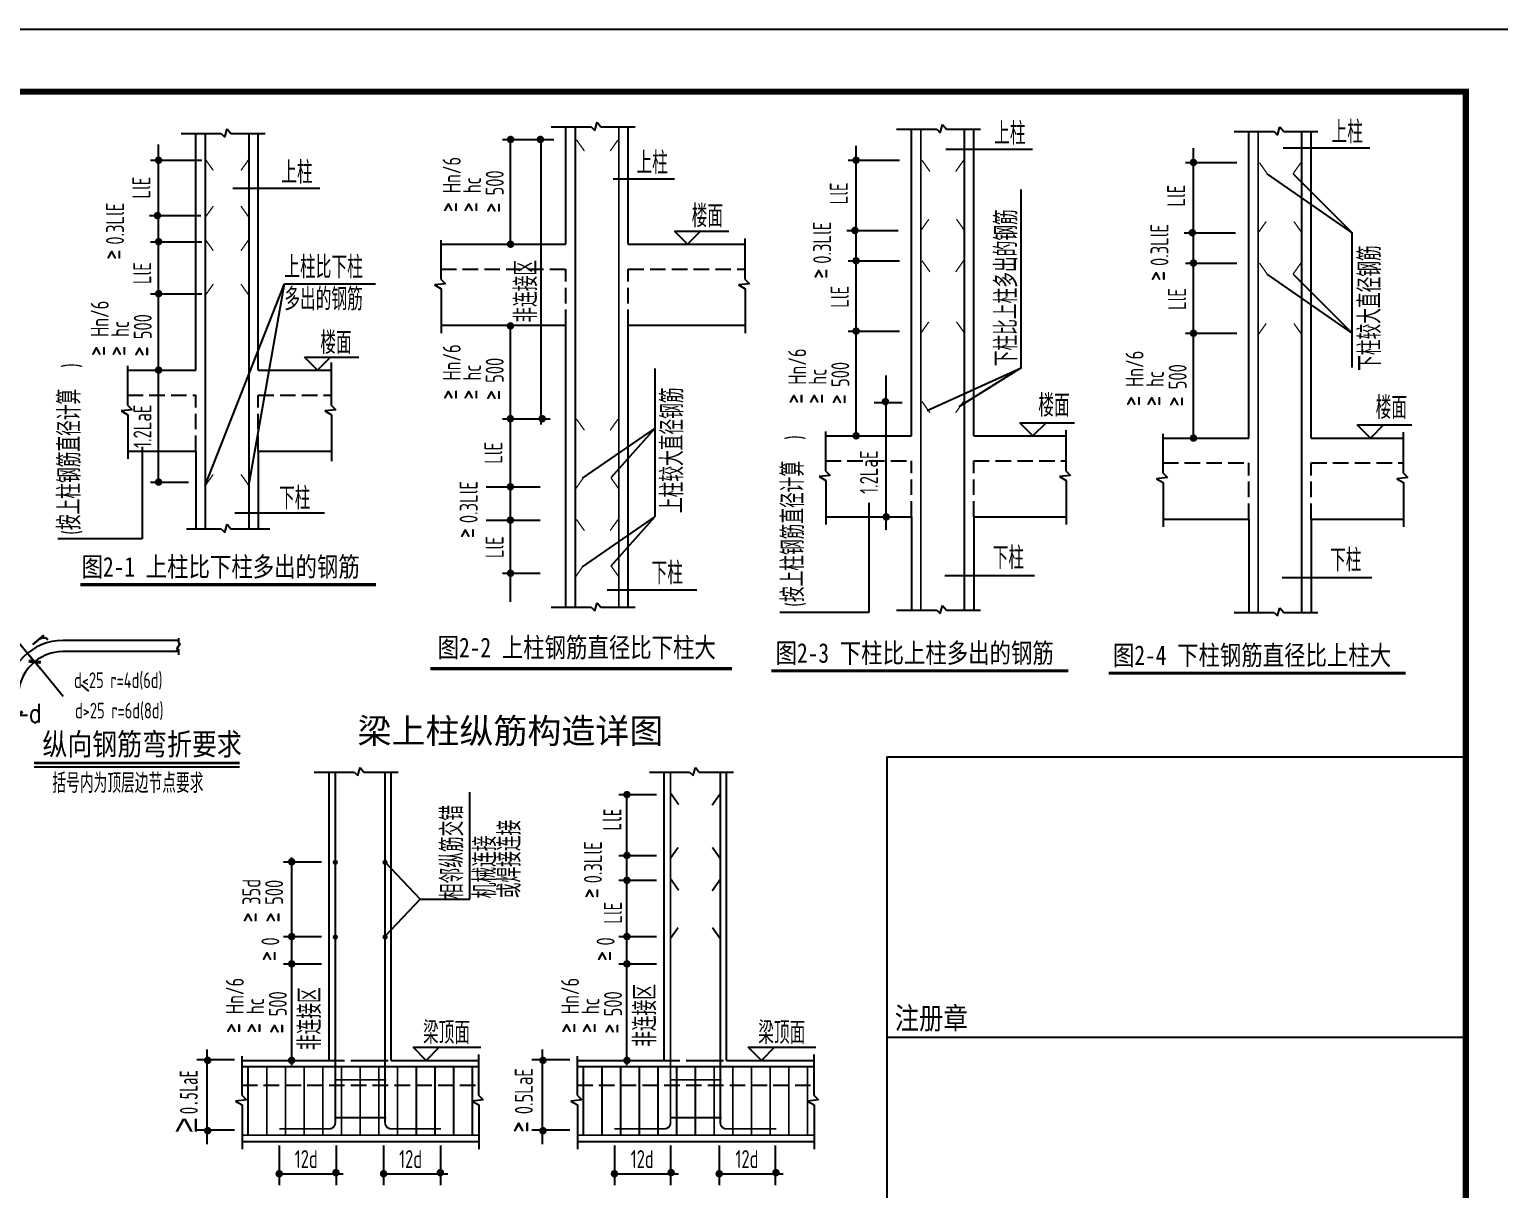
# Model space of a CAD drawing. Extents: x 250899 to 571870, y 268083 to 317384.
# Drawn here: x 483609 to 507201, y 295121 to 313733 of the extents above; entities that cross this region are included whole.
import ezdxf

# ---------------------------------------------------------------- set-up
doc = ezdxf.new("R2010")
doc.units = 0
doc.header["$LTSCALE"] = 1000
doc.header["$MEASUREMENT"] = 0
doc.linetypes.add('DASH', pattern=[0.35, 0.25, -0.1])
for name, color, linetype in [('14', 14, 'Continuous'), ('_0', 7, 'Continuous'), ('PUB_TITLE', 4, 'Continuous'), ('TEXT', 7, 'Continuous'), ('文字', 7, 'Continuous'), ('标注', 3, 'Continuous'), ('轮廓', 2, 'Continuous'), ('轮廓1', 30, 'Continuous'), ('钢筋1', 1, 'Continuous')]:
    doc.layers.add(name, color=color, linetype=linetype)
doc.styles.add('-宋体', font='SimSun.ttf', dxfattribs={"width": 0.8})
doc.styles.add('10', font='SimSun.ttf', dxfattribs={"width": 0.7, "height": 300})
doc.styles.add('_HZTXT', font='gs_txt.shx', dxfattribs={"width": 0.8, "bigfont": 'gs_hztxt.shx'})
doc.styles.add('_TXT', font='TXT', dxfattribs={"width": 1.028571})
doc.styles.add('BW_Rein', font='Tssdeng.shx', dxfattribs={"width": 0.7, "bigfont": 'hztxt.shx'})
doc.styles.add('DIM_FONT', font='SIMPLEX.shx', dxfattribs={"width": 0.8})
doc.styles.add('HZ', font='txt', dxfattribs={"width": 0.8, "bigfont": 'hztxt'})
doc.styles.add('宋体', font='SimSun.ttf', dxfattribs={"width": 0.7})
doc.dimstyles.new('AXIS', dxfattribs={"dimtxt": 300, "dimasz": 1, "dimexe": 250, "dimexo": 300, "dimgap": 150, "dimtad": 1, "dimdec": 0, "dimzin": 0, "dimdsep": 46, "dimtxsty": 'DIM_FONT', "dimblk": '_DIMX', "dimcen": 0.9, "dimse1": 1, "dimse2": 1, "dimclrt": 7, "dimadec": 0, "dimazin": 0, "dimtfac": 1, "dimtdec": 0, "dimtix": 1, "dimtmove": 2, "dimatfit": 3, "dimldrblk": '_DIMX', "dimfxl": 1, "dimtolj": 1, "dimtzin": 0, "dimarcsym": 0})
doc.dimstyles.new('NORMAL', dxfattribs={"dimtxt": 300, "dimasz": 1, "dimexe": 250, "dimexo": 300, "dimgap": 150, "dimtad": 1, "dimdec": 0, "dimzin": 0, "dimdsep": 46, "dimtxsty": 'DIM_FONT', "dimblk": '_DIMX', "dimcen": -100, "dimdle": 100, "dimclrt": 7, "dimadec": 0, "dimazin": 0, "dimtfac": 0.001125, "dimtdec": 0, "dimtix": 1, "dimtmove": 2, "dimatfit": 3, "dimldrblk": '_DIMX', "dimfxl": 1, "dimtolj": 1, "dimtzin": 0, "dimarcsym": 0})

# ---------------------------------------------------------------- blocks, each defined once
blk = doc.blocks.new('_DIMX')
blk.add_line((-150, 0), (150, 0))
at = {"const_width": 50}
blk.add_lwpolyline([(-70, -70), (70, 70)], dxfattribs=at)
blk = doc.blocks.new('*D154')
at = {"layer": 'Defpoints', "color": 0, "transparency": 16777216}
for p in [(483695, 303580), (484150, 303022)]:
    blk.add_point(p, dxfattribs=at)
at = {"layer": '标注', "color": 0, "lineweight": -2, "transparency": 16777216}
for p, q in [((483437, 303897), (483694, 303581)), ((484150, 303022), (483695, 303580))]:
    blk.add_line(p, q, dxfattribs=at)
at = {"layer": '标注', "color": 0, "lineweight": -2, "transparency": 16777216, "rotation": 309.1914597175174}
blk.add_blockref('_DIMX', (483695, 303580), dxfattribs=at)
at = {"layer": '标注', "color": 7, "transparency": 16777216, "insert": (483817, 303945), "char_height": 350, "attachment_point": 5, "rotation": 309.1915, "style": 'DIM_FONT'}
blk.add_mtext('\\A1;r', dxfattribs=at)
blk = doc.blocks.new('*D153')
at = {"layer": 'Defpoints', "color": 0, "transparency": 16777216}
for p in [(483249, 302715), (483249, 302552), (483429, 302552)]:
    blk.add_point(p, dxfattribs=at)
at = {"layer": '标注', "color": 0, "lineweight": -2, "transparency": 16777216}
for p, q in [((483248, 302715), (483247, 302715)), ((483429, 302715), (483249, 302715)), ((483430, 302715), (483431, 302715))]:
    blk.add_line(p, q, dxfattribs=at)
blk.add_blockref('_DIMX', (483249, 302715), dxfattribs=at)
at = {"layer": '标注', "color": 0, "lineweight": -2, "transparency": 16777216, "rotation": 180}
blk.add_blockref('_DIMX', (483429, 302715), dxfattribs=at)
at = {"layer": '标注', "color": 7, "transparency": 16777216, "insert": (483702, 302754), "char_height": 300, "attachment_point": 5, "style": 'DIM_FONT'}
blk.add_mtext('\\A1;d', dxfattribs=at)
blk = doc.blocks.new('弘吉车间2')
at = {"layer": '14'}
for p, q in [((-9300, 29320), (-9300, 0)), ((-9300, 29320), (0, 29320)), ((-9300, 24820), (0, 24820))]:
    blk.add_line(p, q, dxfattribs=at)
at = {"layer": '14', "style": '宋体', "width": 0.82}
blk.add_text('注册章', height=350, dxfattribs=at).set_placement((-9173, 24949))

msp = doc.modelspace()

# ---------------------------------------------------------------- linework, layer by layer
at = {"layer": 'PUB_TITLE'}
msp.add_lwpolyline([(448275.8, 271733.2), (507675.8, 271733.2), (507675.8, 313733.2), (448275.8, 313733.2)], close=True, dxfattribs=at)
at = {"layer": 'PUB_TITLE', "const_width": 100}
msp.add_lwpolyline([(450775.8, 272733.2), (506675.8, 272733.2), (506675.8, 312733.2), (450775.8, 312733.2)], close=True, dxfattribs=at)
at = {"layer": '文字'}
for p, q in [((484443.4, 303212), (484556.8, 303108.8)), ((483684.4, 301891.6), (486985.4, 301891.6)), ((487096.2, 296544), (486919.4, 296526.3)), ((487021.1, 296619.2), (487096.2, 296544))]:
    msp.add_line(p, q, dxfattribs=at)
for points, const_width in [([(484429.7, 304817.1), (489177.7, 304817.1)], 50), ([(490049.7, 303469.7), (494889.1, 303469.7)], 50), ([(495520.9, 303432.8), (500292.9, 303432.8)], 50), ([(500937.9, 303396.4), (505709.8, 303396.4)], 50), ([(483686.1, 301955), (486985.4, 301955)], 45)]:
    msp.add_lwpolyline(points, dxfattribs=dict(at, const_width=const_width))
at = {"layer": '标注'}
for p, q in [((486745.9, 312005), (486784.8, 312135.8)), ((486784.8, 312135.8), (486844.9, 312061.6)), ((491987.1, 312168.2), (492630.1, 312168.2)), ((492630.1, 312168.2), (492686.6, 312111.7)), ((492686.6, 312111.7), (492725.5, 312242.5)), ((492725.5, 312242.5), (492785.6, 312168.2)), ((492785.6, 312168.2), (493335.1, 312168.2)), ((497535.1, 312129.4), (498178.2, 312129.4)), ((498178.2, 312129.4), (498234.7, 312072.8)), ((498234.7, 312072.8), (498273.5, 312203.6)), ((498273.5, 312203.6), (498333.6, 312129.4)), ((498333.6, 312129.4), (498883.1, 312129.4)), ((503651.6, 312036.4), (503690.5, 312167.2)), ((503690.5, 312167.2), (503750.6, 312093)), ((485684.3, 308262.4), (485684.3, 311883.6)), ((486046.4, 312061.6), (486689.4, 312061.6)), ((486689.4, 312061.6), (486745.9, 312005)), ((486844.9, 312061.6), (487394.4, 312061.6)), ((491207.2, 311965.5), (492030.1, 311965.5)), ((491336, 310283.6), (491336, 311965.5)), ((491828.8, 307391), (491828.8, 311909.3)), ((502952.1, 312093), (503595.1, 312093)), ((503595.1, 312093), (503651.6, 312036.4)), ((503750.6, 312093), (504300.1, 312093)), ((496884.1, 307207.9), (496884.1, 311862.4)), ((498322.9, 311807.8), (499718.5, 311807.8)), ((502301, 307171.6), (502301, 311826)), ((503739.8, 311829.5), (505135.4, 311829.5)), ((485555.5, 311632.1), (486378.4, 311632.1)), ((496755.3, 311633.3), (497578.2, 311633.3)), ((502172.2, 311597), (502995.1, 311597)), ((504849.2, 310465.7), (503486.9, 311414.5)), ((503899.5, 311414.5), (504849.2, 310465.7)), ((486876.1, 311181.2), (488271.6, 311181.2)), ((492983.2, 311334.9), (493967.8, 311334.9)), ((499536.9, 308300.4), (499536.9, 311160.5)), ((485537.2, 310744), (486360.1, 310744)), ((494176.2, 310283.6), (493966.2, 310493.6)), ((493966.2, 310493.6), (494842.3, 310493.6)), ((494386.2, 310493.6), (494176.2, 310283.6)), ((496737, 310504.7), (497559.9, 310504.7)), ((502154, 310468.4), (502976.9, 310468.4)), ((504849.2, 308306.8), (504849.2, 310465.7)), ((485555.5, 310324.5), (486378.4, 310324.5)), ((490215.1, 310351.3), (490215.1, 309723.1)), ((495097.5, 310376.6), (495097.5, 309723.1)), ((496755.3, 310018.4), (497578.2, 310018.4)), ((502172.2, 309982), (502995.1, 309982)), ((504849.2, 308853.3), (503486.9, 309802.1)), ((503899.5, 309802.1), (504849.2, 308853.3)), ((486434.3, 306408.6), (487707.9, 309646.2)), ((487134.3, 306408.6), (487707.9, 309646.2)), ((487707.9, 309646.2), (489165.4, 309646.2)), ((490290.2, 309648), (490113.4, 309630.3)), ((490113.4, 309630.3), (490219.5, 309568.4)), ((490215.1, 309723.1), (490290.2, 309648)), ((490219.5, 309568.4), (490219.5, 308857.4)), ((495172.7, 309648), (494995.9, 309630.3)), ((494995.9, 309630.3), (495102, 309568.4)), ((495097.5, 309723.1), (495172.7, 309648)), ((495102, 309568.4), (495102, 308857.4)), ((485555.5, 309489.9), (486378.4, 309489.9)), ((491332.9, 304543.7), (491332.9, 308983.6)), ((496755.3, 308889.8), (497578.2, 308889.8)), ((502172.2, 308853.4), (502995.1, 308853.4)), ((485684.3, 306465.1), (485684.3, 308548.8)), ((488235.4, 308262.4), (488025.4, 308472.4)), ((488025.4, 308472.4), (488901.6, 308472.4)), ((488445.4, 308472.4), (488235.4, 308262.4)), ((488455.2, 308382.2), (488455.2, 307701.9)), ((485184.3, 308330), (485184.3, 307701.9)), ((493651.2, 308290), (493651.2, 305905.1)), ((497365.2, 305698.7), (497365.2, 308173.8)), ((498026.6, 307616.2), (499536.9, 308300.4)), ((499536.9, 308300.4), (498533.2, 307670.9)), ((485184.3, 307701.9), (485259.4, 307626.8)), ((488455.2, 307701.9), (488530.3, 307626.8)), ((497174.9, 307743.9), (497623.2, 307743.9)), ((485259.4, 307626.8), (485082.6, 307609.1)), ((485082.6, 307609.1), (485188.7, 307547.2)), ((485188.7, 307547.2), (485188.7, 306836.2)), ((488530.3, 307626.8), (488353.6, 307609.1)), ((488353.6, 307609.1), (488459.6, 307547.2)), ((488459.6, 307547.2), (488459.6, 306802)), ((491204.1, 307482.4), (491971.8, 307482.4)), ((499724.2, 307207.9), (499514.2, 307417.9)), ((499514.2, 307417.9), (500390.3, 307417.9)), ((499934.2, 307417.9), (499724.2, 307207.9)), ((492492.8, 306527.4), (493651.2, 307326.9)), ((492949, 306540.8), (493651.2, 307326.9)), ((496391.6, 307275.5), (496391.6, 306647.4)), ((500253.4, 307300.9), (500253.4, 306647.4)), ((501808.6, 307239.2), (501808.6, 306611.1)), ((505141.2, 307171.6), (504931.2, 307381.6)), ((504931.2, 307381.6), (505807.3, 307381.6)), ((505351.2, 307381.6), (505141.2, 307171.6)), ((505670.4, 307264.6), (505670.4, 306611.1)), ((485418, 307030), (485418, 305551.2)), ((485555.5, 306465.1), (486161.8, 306465.1)), ((496466.7, 306572.3), (496290, 306554.6)), ((496290, 306554.6), (496396, 306492.7)), ((496391.6, 306647.4), (496466.7, 306572.3)), ((496396, 306492.7), (496396, 305781.7)), ((500328.5, 306572.3), (500151.8, 306554.6)), ((500151.8, 306554.6), (500257.8, 306492.7)), ((500253.4, 306647.4), (500328.5, 306572.3)), ((500257.8, 306492.7), (500257.8, 305781.7)), ((501883.7, 306535.9), (501706.9, 306518.2)), ((501706.9, 306518.2), (501813, 306456.3)), ((501808.6, 306611.1), (501883.7, 306535.9)), ((501813, 306456.3), (501813, 305745.4)), ((505745.5, 306535.9), (505568.7, 306518.2)), ((505568.7, 306518.2), (505674.8, 306456.3)), ((505670.4, 306611.1), (505745.5, 306535.9)), ((505674.8, 306456.3), (505674.8, 305745.4)), ((490945.6, 306390.1), (491810.4, 306390.1)), ((497085.9, 306132.9), (497085.9, 304373.1)), ((486745.9, 305655.9), (486784.8, 305786.7)), ((486784.8, 305786.7), (486844.9, 305712.5)), ((486907.8, 305970.2), (488350.4, 305970.2)), ((490945.6, 305853.4), (491810.4, 305853.4)), ((492492.8, 305105.6), (493651.2, 305905.1)), ((492949, 305119), (493651.2, 305905.1)), ((485418, 305551.2), (484067.9, 305551.2)), ((486133.3, 305712.5), (486689.4, 305712.5)), ((486689.4, 305712.5), (486745.9, 305655.9)), ((486844.9, 305712.5), (487469, 305712.5)), ((491207.2, 305001.1), (491813.5, 305001.1)), ((498306.5, 304966.6), (499749.2, 304966.6)), ((503723.5, 304930.2), (505166.2, 304930.2)), ((492884.8, 304733.7), (494327.5, 304733.7)), ((491987.1, 304454.4), (492630.1, 304454.4)), ((492630.1, 304454.4), (492686.6, 304397.8)), ((492686.6, 304397.8), (492725.5, 304528.6)), ((492725.5, 304528.6), (492785.6, 304454.4)), ((492785.6, 304454.4), (493335.1, 304454.4)), ((497085.9, 304373.1), (495659.5, 304373.1)), ((497535.1, 304409.3), (498178.2, 304409.3)), ((498178.2, 304409.3), (498234.7, 304352.7)), ((498234.7, 304352.7), (498273.5, 304483.5)), ((498273.5, 304483.5), (498333.6, 304409.3)), ((498333.6, 304409.3), (498883.1, 304409.3)), ((502952.1, 304372.9), (503595.1, 304372.9)), ((503595.1, 304372.9), (503651.6, 304316.3)), ((503651.6, 304316.3), (503690.5, 304447.1)), ((503690.5, 304447.1), (503750.6, 304372.9)), ((503750.6, 304372.9), (504300.1, 304372.9)), ((486032, 303873.7), (485972, 303780.9)), ((486002.5, 303960.2), (486002.5, 303873.7)), ((486002.5, 303873.7), (486032, 303873.7)), ((485972, 303780.9), (486002.5, 303780.9)), ((486002.5, 303780.9), (486002.5, 303692.2)), ((488183.2, 301808.5), (488826.2, 301808.5)), ((488826.2, 301808.5), (488882.7, 301752)), ((488882.7, 301752), (488921.6, 301882.8)), ((488921.6, 301882.8), (488981.6, 301808.5)), ((488981.6, 301808.5), (489531.2, 301808.5)), ((493566.2, 301808.5), (494209.2, 301808.5)), ((494209.2, 301808.5), (494265.7, 301752)), ((494265.7, 301752), (494304.6, 301882.8)), ((494304.6, 301882.8), (494364.7, 301808.5)), ((494364.7, 301808.5), (494914.2, 301808.5)), ((490680.4, 299767.5), (490680.4, 301486.3)), ((493075.3, 301447), (493681.6, 301447)), ((493204.1, 297104.4), (493204.1, 301447)), ((487692.3, 300367.5), (488298.6, 300367.5)), ((487821.1, 297104.4), (487821.1, 300438.1)), ((489318.8, 300367.5), (489886.6, 299767.5)), ((493075.3, 300470.3), (493681.6, 300470.3)), ((493075.3, 300070.8), (493681.6, 300070.8)), ((489886.6, 299767.5), (489318.8, 299167.5)), ((489886.6, 299767.5), (490680.4, 299767.5)), ((487692.3, 299167.5), (488298.6, 299167.5)), ((493075.3, 299167.5), (493681.6, 299167.5)), ((487692.3, 298729.5), (488298.6, 298729.5)), ((493075.3, 298729.5), (493681.6, 298729.5)), ((486464, 295837), (486464, 297353.3)), ((489979.5, 297179.7), (489769.5, 297389.7)), ((489769.5, 297389.7), (490855.7, 297389.7)), ((490189.5, 297389.7), (489979.5, 297179.7)), ((490821.1, 297272.7), (490821.1, 296619.2)), ((491847.1, 295837), (491847.1, 297353.3)), ((495152.6, 297389.7), (496238.7, 297389.7)), ((495362.6, 297179.7), (495152.6, 297389.7)), ((495572.6, 297389.7), (495362.6, 297179.7)), ((496204.1, 297272.7), (496204.1, 296619.2)), ((486295.6, 297193.5), (486901.9, 297193.5)), ((487021.1, 297247.3), (487021.1, 296619.2)), ((488930.4, 297179.7), (489238.8, 297179.7)), ((491678.7, 297193.5), (492284.9, 297193.5)), ((492404.1, 297247.3), (492404.1, 296619.2)), ((494313.4, 297179.7), (494621.8, 297179.7)), ((490896.2, 296544), (490719.4, 296526.3)), ((490821.1, 296619.2), (490896.2, 296544)), ((492479.2, 296544), (492302.5, 296526.3)), ((492404.1, 296619.2), (492479.2, 296544)), ((496279.2, 296544), (496102.5, 296526.3)), ((496204.1, 296619.2), (496279.2, 296544)), ((486919.4, 296526.3), (487025.5, 296464.4)), ((487025.5, 296464.4), (487025.5, 295753.5)), ((490719.4, 296526.3), (490825.5, 296464.4)), ((490825.5, 296464.4), (490825.5, 295753.5)), ((492302.5, 296526.3), (492408.5, 296464.4)), ((492408.5, 296464.4), (492408.5, 295753.5)), ((496102.5, 296526.3), (496208.5, 296464.4)), ((496208.5, 296464.4), (496208.5, 295753.5)), ((486295.6, 296064.8), (486901.9, 296064.8)), ((491678.7, 296064.8), (492284.9, 296064.8)), ((487621.1, 295811.4), (487621.1, 295173.9)), ((488533.6, 295811.4), (488533.6, 295173.9)), ((489297.1, 295811.4), (489297.1, 295173.9)), ((490209.6, 295811.4), (490209.6, 295173.9)), ((493004.1, 295811.4), (493004.1, 295173.9)), ((493904.4, 295811.4), (493904.4, 295173.9)), ((494686.1, 295811.4), (494686.1, 295173.9)), ((495586.3, 295811.4), (495586.3, 295173.9)), ((487592.3, 295359.6), (488650, 295359.6)), ((489268.4, 295359.6), (490326, 295359.6)), ((492975.3, 295359.6), (494033, 295359.6)), ((494657.3, 295359.6), (495715, 295359.6))]:
    msp.add_line(p, q, dxfattribs=at)
at = {"layer": '标注', "const_width": 60}
for points in [[(491306, 311965.5, 1), (491366, 311965.5, 1)], [(491784.9, 311965.5, 1), (491844.9, 311965.5, 1)], [(485654.3, 311632.1, 1), (485714.3, 311632.1, 1)], [(496854.1, 311633.3, 1), (496914.1, 311633.3, 1)], [(502271, 311597, 1), (502331, 311597, 1)], [(485636, 310744, 1), (485696, 310744, 1)], [(496835.8, 310504.7, 1), (496895.8, 310504.7, 1)], [(502252.8, 310468.4, 1), (502312.8, 310468.4, 1)], [(485654.3, 310324.5, 1), (485714.3, 310324.5, 1)], [(491306, 310283.6, 1), (491366, 310283.6, 1)], [(496854.1, 310018.4, 1), (496914.1, 310018.4, 1)], [(502271, 309982, 1), (502331, 309982, 1)], [(485654.3, 309489.9, 1), (485714.3, 309489.9, 1)], [(491302.9, 308972.4, 1), (491362.9, 308972.4, 1)], [(496854.1, 308889.8, 1), (496914.1, 308889.8, 1)], [(502271, 308853.4, 1), (502331, 308853.4, 1)], [(485654.3, 308262.4, 1), (485714.3, 308262.4, 1)], [(485654.3, 308262.4, 1), (485714.3, 308262.4, 1)], [(497324.7, 307756.7, 1), (497384.7, 307756.7, 1)], [(491302.9, 307482.4, 1), (491362.9, 307482.4, 1)], [(491813.9, 307482.4, 1), (491873.9, 307482.4, 1)], [(496854.1, 307207.9, 1), (496914.1, 307207.9, 1)], [(502271, 307171.6, 1), (502331, 307171.6, 1)], [(485654.3, 306465.1, 1), (485714.3, 306465.1, 1)], [(491302.9, 306390.1, 1), (491362.9, 306390.1, 1)], [(491302.9, 305853.4, 1), (491362.9, 305853.4, 1)], [(497337.5, 305905.1, 1), (497397.5, 305905.1, 1)], [(491306, 305001.1, 1), (491366, 305001.1, 1)], [(493174.1, 301447, 1), (493234.1, 301447, 1)], [(487791.1, 300367.5, 1), (487851.1, 300367.5, 1)], [(493174.1, 300470.3, 1), (493234.1, 300470.3, 1)], [(493174.1, 300070.8, 1), (493234.1, 300070.8, 1)], [(487791.1, 299167.5, 1), (487851.1, 299167.5, 1)], [(493174.1, 299167.5, 1), (493234.1, 299167.5, 1)], [(487791.1, 298729.5, 1), (487851.1, 298729.5, 1)], [(493174.1, 298729.5, 1), (493234.1, 298729.5, 1)], [(486442.7, 297179.7, 1), (486502.7, 297179.7, 1)], [(487791.1, 297179.7, 1), (487851.1, 297179.7, 1)], [(491825.7, 297179.7, 1), (491885.7, 297179.7, 1)], [(493174.1, 297179.7, 1), (493234.1, 297179.7, 1)], [(486442.7, 296051, 1), (486502.7, 296051, 1)], [(491825.7, 296051, 1), (491885.7, 296051, 1)], [(487591.1, 295359.6, 1), (487651.1, 295359.6, 1)], [(488501.4, 295377.2, 1), (488561.4, 295377.2, 1)], [(489267.1, 295359.6, 1), (489327.1, 295359.6, 1)], [(490177.5, 295377.2, 1), (490237.5, 295377.2, 1)], [(492974.1, 295359.6, 1), (493034.1, 295359.6, 1)], [(493884.5, 295377.2, 1), (493944.5, 295377.2, 1)], [(494656.1, 295359.6, 1), (494716.1, 295359.6, 1)], [(495566.4, 295377.2, 1), (495626.4, 295377.2, 1)]]:
    msp.add_lwpolyline(points, format="xyb", close=True, dxfattribs=at)
at = {"layer": '轮廓'}
for p, q in [((492225, 310283.6), (492225, 312168.2)), ((493225, 310283.6), (493225, 312168.2)), ((497773, 307207.9), (497773, 312129.4)), ((498773, 307207.9), (498773, 312129.4)), ((486284.3, 308262.4), (486284.3, 312061.6)), ((487284.3, 308262.4), (487284.3, 312061.6)), ((503190, 307171.6), (503190, 312093)), ((504190, 307171.6), (504190, 312093)), ((490215.1, 310283.6), (492225, 310283.6)), ((493225, 310283.6), (495097.5, 310283.6)), ((490219.5, 308983.6), (492225, 308983.6)), ((492225, 304454.4), (492225, 308983.6)), ((493225, 304454.4), (493225, 308983.6)), ((493225, 308983.6), (495102, 308983.6)), ((485184.3, 308262.4), (486284.3, 308262.4)), ((487284.3, 308262.4), (488455.2, 308262.4)), ((496391.6, 307207.9), (497773, 307207.9)), ((498773, 307207.9), (500253.4, 307207.9)), ((501808.6, 307171.6), (503190, 307171.6)), ((504190, 307171.6), (505670.4, 307171.6)), ((485188.7, 306962.4), (486284.3, 306962.4)), ((486284.3, 306962.4), (486284.3, 305712.5)), ((487284.3, 306962.4), (488459.6, 306962.4)), ((487284.3, 306962.4), (487284.3, 305712.5)), ((496396, 305907.9), (497773, 305907.9)), ((497773, 305907.9), (497773, 304409.3)), ((498773, 305907.9), (500257.8, 305907.9)), ((498773, 305907.9), (498773, 304409.3)), ((501813, 305871.6), (503190, 305871.6)), ((503190, 305871.6), (503190, 304372.9)), ((504190, 305871.6), (505674.8, 305871.6)), ((504190, 305871.6), (504190, 304372.9)), ((486002.5, 303922.4), (484149.9, 303922.4)), ((486002.5, 303742.4), (484149.9, 303742.4)), ((488421.1, 297179.7), (488421.1, 301808.5)), ((489421.1, 297179.7), (489421.1, 301808.5)), ((493804.1, 297179.7), (493804.1, 301808.5)), ((494804.1, 297179.7), (494804.1, 301808.5)), ((487021.1, 297179.7), (488421.1, 297179.7)), ((489421.1, 297179.7), (490821.1, 297179.7)), ((492404.1, 297179.7), (493804.1, 297179.7)), ((494804.1, 297179.7), (496204.1, 297179.7)), ((487025.5, 295879.7), (490825.5, 295879.7)), ((492408.5, 295879.7), (496208.5, 295879.7))]:
    msp.add_line(p, q, dxfattribs=at)
for radius in [900, 720]:
    msp.add_arc((484149.9, 303022.4), radius, 90, 180, dxfattribs=at)
at = {"layer": '轮廓1', "linetype": 'DASH'}
for p, q in [((490215.1, 309883.6), (492225, 309883.6)), ((492225, 308983.6), (492225, 309883.6)), ((493225, 308983.6), (493225, 309883.6)), ((493225, 309883.6), (495097.5, 309883.6)), ((485184.3, 307862.4), (486284.3, 307862.4)), ((486284.3, 306962.4), (486284.3, 307862.4)), ((487284.3, 307862.4), (488455.2, 307862.4)), ((487284.3, 306962.4), (487284.3, 307862.4)), ((496391.6, 306807.9), (497773, 306807.9)), ((497773, 305907.9), (497773, 306807.9)), ((498773, 306807.9), (500253.4, 306807.9)), ((498773, 305907.9), (498773, 306807.9)), ((501808.6, 306771.6), (503190, 306771.6)), ((503190, 305871.6), (503190, 306771.6)), ((504190, 306771.6), (505670.4, 306771.6)), ((504190, 305871.6), (504190, 306771.6)), ((488421.1, 297179.7), (489421.1, 297179.7)), ((493804.1, 297179.7), (494804.1, 297179.7)), ((487021.1, 296779.7), (490821.1, 296779.7)), ((492404.1, 296779.7), (496204.1, 296779.7))]:
    msp.add_line(p, q, dxfattribs=at)
at = {"layer": '钢筋1'}
for points, const_width in [([(492375, 304454.4), (492375, 312168.2)], 30), ([(493075, 304454.4), (493075, 312168.2)], 30), ([(497923, 304409.3), (497923, 312129.4)], 30), ([(498623, 304409.3), (498623, 312129.4)], 30), ([(486434.3, 305712.5), (486434.3, 312061.6)], 30), ([(487134.3, 305712.5), (487134.3, 312061.6)], 30), ([(492394.3, 311960.4), (492521.9, 311780)], 20), ([(493062.1, 311960.4), (492934.5, 311780)], 20), ([(503340, 304372.9), (503340, 312093)], 30), ([(504040, 304372.9), (504040, 312093)], 30), ([(486434.3, 311648.3), (486561.9, 311467.9)], 20), ([(487134.3, 311648.3), (487006.7, 311467.9)], 20), ([(497942.4, 311631.3), (498070, 311450.9)], 20), ([(498610.1, 311631.3), (498482.6, 311450.9)], 20), ([(503359.4, 311594.9), (503486.9, 311414.5)], 20), ([(504027.1, 311594.9), (503899.5, 311414.5)], 20), ([(486434.3, 310714.9), (486561.9, 310895.3)], 20), ([(487134.3, 310714.9), (487006.7, 310895.3)], 20), ([(497924.1, 310505.2), (498051.7, 310685.6)], 20), ([(498624.1, 310505.2), (498496.6, 310685.6)], 20), ([(503341.1, 310468.9), (503468.7, 310649.3)], 20), ([(504041.1, 310468.9), (503913.5, 310649.3)], 20), ([(486434.3, 310360), (486561.9, 310179.6)], 20), ([(487134.3, 310360), (487006.7, 310179.6)], 20), ([(497942.4, 310018.9), (498070, 309838.5)], 20), ([(498610.1, 310018.9), (498482.6, 309838.5)], 20), ([(503359.4, 309982.5), (503486.9, 309802.1)], 20), ([(504027.1, 309982.5), (503899.5, 309802.1)], 20), ([(486434.3, 309462.9), (486561.9, 309643.4)], 20), ([(487134.3, 309462.9), (487006.7, 309643.4)], 20), ([(497924.1, 308857.4), (498051.7, 309037.8)], 20), ([(498624.1, 308857.4), (498496.6, 309037.8)], 20), ([(503341.1, 308831.2), (503468.7, 309011.6)], 20), ([(504041.1, 308831.2), (503913.5, 309011.6)], 20), ([(497942.4, 307758.6), (498070, 307578.2)], 20), ([(498610.1, 307758.6), (498482.6, 307578.2)], 20), ([(492394.3, 307477.3), (492521.9, 307296.9)], 20), ([(493062.1, 307477.3), (492934.5, 307296.9)], 20), ([(486434.3, 306408.6), (486561.9, 306589)], 20), ([(487134.3, 306408.6), (487006.7, 306589)], 20), ([(492376.1, 306351.2), (492503.6, 306531.6)], 20), ([(493076.1, 306351.2), (492948.5, 306531.6)], 20), ([(492394.3, 305864.9), (492521.9, 305684.5)], 20), ([(493062.1, 305864.9), (492934.5, 305684.5)], 20), ([(492376.1, 304940.1), (492503.6, 305120.6)], 20), ([(493076.1, 304940.1), (492948.5, 305120.6)], 20), ([(493907.5, 301466.8), (494035, 301286.4)], 30), ([(494699.7, 301457.2), (494572.1, 301276.8)], 30), ([(493898.8, 300418.9), (494026.4, 300599.3)], 30), ([(494704.1, 300418.9), (494576.5, 300599.3)], 30), ([(493907.5, 300090.6), (494035, 299910.1)], 30), ([(494699.7, 300081), (494572.1, 299900.6)], 30), ([(493898.8, 299131.5), (494026.4, 299311.9)], 30), ([(494704.1, 299131.5), (494576.5, 299311.9)], 30), ([(487021.1, 297079.7), (490821.1, 297079.7)], 30), ([(487121.1, 297079.7), (487121.1, 295979.7)], 30), ([(487421.1, 297079.7), (487421.1, 295979.7)], 30), ([(487721.1, 297079.7), (487721.1, 295979.7)], 30), ([(488021.1, 297079.7), (488021.1, 295979.7)], 30), ([(488321.1, 297079.7), (488321.1, 295979.7)], 30), ([(488621.1, 297079.7), (488621.1, 295979.7)], 30), ([(488921.1, 297079.7), (488921.1, 295979.7)], 30), ([(489221.1, 297079.7), (489221.1, 295979.7)], 30), ([(489521.1, 297079.7), (489521.1, 295979.7)], 30), ([(489821.1, 297079.7), (489821.1, 295979.7)], 30), ([(490121.1, 297079.7), (490121.1, 295979.7)], 30), ([(490421.1, 297079.7), (490421.1, 295979.7)], 30), ([(490721.1, 297079.7), (490721.1, 295979.7)], 30), ([(492404.1, 297079.7), (496204.1, 297079.7)], 30), ([(492504.1, 297079.7), (492504.1, 295979.7)], 30), ([(492804.1, 297079.7), (492804.1, 295979.7)], 30), ([(493104.1, 297079.7), (493104.1, 295979.7)], 30), ([(493404.1, 297079.7), (493404.1, 295979.7)], 30), ([(493704.1, 297079.7), (493704.1, 295979.7)], 30), ([(494004.1, 297079.7), (494004.1, 295979.7)], 30), ([(494304.1, 297079.7), (494304.1, 295979.7)], 30), ([(494604.1, 297079.7), (494604.1, 295979.7)], 30), ([(494904.1, 297079.7), (494904.1, 295979.7)], 30), ([(495204.1, 297079.7), (495204.1, 295979.7)], 30), ([(495504.1, 297079.7), (495504.1, 295979.7)], 30), ([(495804.1, 297079.7), (495804.1, 295979.7)], 30), ([(496104.1, 297079.7), (496104.1, 295979.7)], 30), ([(488521.1, 296867.3), (489341.8, 296867.3)], 30), ([(493904.1, 296867.3), (494724.9, 296867.3)], 30), ([(488521.1, 296260.8), (489341.8, 296260.8)], 30), ([(493904.1, 296260.8), (494724.9, 296260.8)], 30), ([(487025.5, 295979.7), (490825.5, 295979.7)], 30), ([(492408.5, 295979.7), (496208.5, 295979.7)], 30)]:
    msp.add_lwpolyline(points, dxfattribs=dict(at, const_width=const_width))
at = {"layer": '钢筋1', "const_width": 30}
for points in [[(487621.1, 296079.7), (488421.1, 296079.7, 0.4142136), (488521.1, 296179.7), (488521.1, 301808.5)], [(490221.1, 296079.7), (489421.1, 296079.7, -0.4142136), (489321.1, 296179.7), (489321.1, 301808.5)], [(493004.1, 296079.7), (493804.1, 296079.7, 0.4142136), (493904.1, 296179.7), (493904.1, 301808.5)], [(495604.1, 296079.7), (494804.1, 296079.7, -0.4142136), (494704.1, 296179.7), (494704.1, 301808.5)]]:
    msp.add_lwpolyline(points, format="xyb", dxfattribs=at)
at = {"layer": '钢筋1', "const_width": 41.5}
for points in [[(488501.6, 300359.8, 1), (488543, 300359.8, 1)], [(489299.6, 300359.8, 1), (489341.1, 300359.8, 1)], [(488501.6, 299159.8, 1), (488543, 299159.8, 1)], [(489299.6, 299159.8, 1), (489341.1, 299159.8, 1)]]:
    msp.add_lwpolyline(points, format="xyb", close=True, dxfattribs=at)

# ---------------------------------------------------------------- block references
at = {"layer": '_0'}
msp.add_blockref('弘吉车间2', (506675.8, 272733.2), dxfattribs=at)

# ---------------------------------------------------------------- texts
at = {"layer": 'TEXT', "style": 'BW_Rein', "width": 0.7}
msp.add_text('下柱较大直径钢筋', height=360, rotation=90, dxfattribs=at).set_placement((505311, 308251))
at = {"layer": '文字'}
for s, height, rotation, style, width, p in [('上柱', 360, 360, 'BW_Rein', 0.7, (499100.9, 311882.9)), ('上柱', 360, 360, 'BW_Rein', 0.7, (504517.8, 311904.6)), ('上柱', 360, 360, 'BW_Rein', 0.7, (487654.1, 311256.3)), ('Hn/6', 288, 90, 'BW_Rein', 0.7, (490534.9, 311103)), ('上柱', 360, 360, 'BW_Rein', 0.7, (493356.2, 311410.1)), ('500', 288, 90, 'BW_Rein', 0.7, (491225.9, 311066.6)), ('LlE', 288, 90, 'BW_Rein', 0.7, (485550.7, 311016.1)), ('hc', 288, 90, 'BW_Rein', 0.7, (490861.8, 311103)), ('LlE', 288, 90, 'BW_Rein', 0.7, (496750.4, 310923.8)), ('LlE', 288, 90, 'BW_Rein', 0.7, (502167.4, 310887.4)), ('0.3LlE', 288, 90, 'BW_Rein', 0.7, (485128.6, 310276.6)), ('≥', 360, 90, 'BW_Rein', 0.7, (490534.9, 310797.6)), ('≥', 360, 90, 'BW_Rein', 0.7, (490861.8, 310797.6)), ('≥', 360, 90, 'BW_Rein', 0.7, (491225.9, 310789.7)), ('楼面', 360, 360, 'BW_Rein', 0.7, (494243.5, 310556.7)), ('下柱比上柱多出的钢筋', 360, 90, 'BW_Rein', 0.7, (499474.4, 308324.8)), ('0.3LlE', 288, 90, 'BW_Rein', 0.7, (496482.2, 309970.4)), ('0.3LlE', 288, 90, 'BW_Rein', 0.7, (501899.1, 309934.1)), ('≥', 360, 90, 'BW_Rein', 0.7, (485128.6, 310035.5)), ('上柱比下柱', 360, 360, 'BW_Rein', 0.7, (487703.2, 309735.2)), ('非连接区', 360, 90, 'BW_Rein', 0.7, (491762.8, 309025.2)), ('LlE', 288, 90, 'BW_Rein', 0.7, (485565.3, 309643.6)), ('≥', 360, 90, 'BW_Rein', 0.7, (496482.2, 309729.4)), ('≥', 360, 90, 'BW_Rein', 0.7, (501899.1, 309693.1)), ('多出的钢筋', 360, 360, 'BW_Rein', 0.7, (487703.2, 309221.8)), ('LlE', 288, 90, 'BW_Rein', 0.7, (496765.1, 309263.9)), ('LlE', 288, 90, 'BW_Rein', 0.7, (502182.1, 309227.6)), ('Hn/6', 288, 90, 'BW_Rein', 0.7, (484883.1, 308794.5)), ('500', 288, 90, 'BW_Rein', 0.7, (485574.2, 308758)), ('hc', 288, 90, 'BW_Rein', 0.7, (485210.1, 308794.5)), ('楼面', 360, 360, 'BW_Rein', 0.7, (488280.6, 308522.4)), ('≥', 360, 90, 'BW_Rein', 0.7, (484883.1, 308489.1)), ('≥', 360, 90, 'BW_Rein', 0.7, (485210.1, 308489.1)), ('≥', 360, 90, 'BW_Rein', 0.7, (485574.2, 308481.2)), ('Hn/6', 288, 90, 'BW_Rein', 0.7, (490534.9, 308093.8)), ('Hn/6', 288, 90, 'BW_Rein', 0.7, (496082.9, 308027.3)), (')', 288, 90, 'BW_Rein', 0.7, (484431.2, 308300.7)), ('500', 288, 90, 'BW_Rein', 0.7, (491225.9, 308057.4)), ('500', 288, 90, 'BW_Rein', 0.7, (496774, 307990.9)), ('Hn/6', 288, 90, 'BW_Rein', 0.7, (501499.9, 307990.9)), ('500', 288, 90, 'BW_Rein', 0.7, (502190.9, 307954.5)), ('hc', 288, 90, 'BW_Rein', 0.7, (490861.8, 308093.8)), ('hc', 288, 90, 'BW_Rein', 0.7, (496409.8, 308027.3)), ('hc', 288, 90, 'BW_Rein', 0.7, (501826.8, 307990.9)), ('按上柱钢筋直径计算', 360, 90, 'BW_Rein', 0.7, (484431.2, 305694.4)), ('≥', 360, 90, 'BW_Rein', 0.7, (490534.9, 307788.4)), ('≥', 360, 90, 'BW_Rein', 0.7, (490861.8, 307788.4)), ('≥', 360, 90, 'BW_Rein', 0.7, (491225.9, 307780.5)), ('上柱较大直径钢筋', 360, 90, 'BW_Rein', 0.7, (494111.4, 305968.2)), ('≥', 360, 90, 'BW_Rein', 0.7, (496082.9, 307721.9)), ('≥', 360, 90, 'BW_Rein', 0.7, (496409.8, 307721.9)), ('楼面', 360, 360, 'BW_Rein', 0.7, (499809.8, 307515.5)), ('楼面', 360, 360, 'BW_Rein', 0.7, (505226.7, 307479.2)), ('1.2LaE', 288, 90, 'BW_Rein', 0.7, (485568.3, 307013.1)), ('≥', 360, 90, 'BW_Rein', 0.7, (496774, 307714)), ('≥', 360, 90, 'BW_Rein', 0.7, (501499.9, 307685.5)), ('≥', 360, 90, 'BW_Rein', 0.7, (501826.8, 307685.5)), ('≥', 360, 90, 'BW_Rein', 0.7, (502190.9, 307677.6)), (')', 288, 90, 'BW_Rein', 0.7, (496049.3, 307144.1)), ('LlE', 288, 90, 'BW_Rein', 0.7, (491203.1, 306758.8)), ('1.2LaE', 288, 90, 'BW_Rein', 0.7, (497233.6, 306275.8)), ('按上柱钢筋直径计算', 360, 90, 'BW_Rein', 0.7, (496049.3, 304537.8)), ('0.3LlE', 288, 90, 'BW_Rein', 0.7, (490806.4, 305805.4)), ('下柱', 360, 360, 'BW_Rein', 0.7, (487617.6, 306025.9)), ('(', 288, 90, 'BW_Rein', 0.7, (484431.2, 305620.3)), ('≥', 360, 90, 'BW_Rein', 0.7, (490806.4, 305564.4)), ('LlE', 288, 90, 'BW_Rein', 0.7, (491223.3, 305244)), ('图2-1 上柱比下柱多出的钢筋', 315, 360, '-宋体', 0.8, (484447.8, 304947.9)), ('下柱', 360, 360, 'BW_Rein', 0.7, (499076.9, 305067.3)), ('下柱', 360, 360, 'BW_Rein', 0.7, (504493.9, 305031)), ('下柱', 360, 360, 'BW_Rein', 0.7, (493600.4, 304823.3)), ('(', 288, 90, 'BW_Rein', 0.7, (496049.3, 304463.7)), ('图2-2 上柱钢筋直径比下柱大', 315, 360, '-宋体', 0.8, (490165.3, 303652.1)), ('图2-3 下柱比上柱多出的钢筋', 315, 360, '-宋体', 0.8, (495591.6, 303563.5)), ('图2-4 下柱钢筋直径比上柱大', 315, 360, '-宋体', 0.8, (501008.5, 303527.2)), ('d<25 r=4d(6d)', 252, 360, 'BW_Rein', 0.7, (484326.4, 303157.2)), ('d>25 r=6d(8d)', 252, 360, 'BW_Rein', 0.7, (484342.3, 302669.4)), ('括号内为顶层边节点要求', 315, 360, 'BW_Rein', 0.7, (483978.7, 301474)), ('相邻纵筋交错', 360, 90, 'BW_Rein', 0.7, (490576.9, 299768.8)), ('或焊接连接', 360, 90, 'BW_Rein', 0.7, (491499.3, 299783.2)), ('LlE', 288, 90, '_TXT', 0.6, (493113.5, 300866.2)), ('机械连接', 360, 90, 'BW_Rein', 0.7, (491105.6, 299781.4)), ('0.3LlE', 288, 90, 'BW_Rein', 0.7, (492802.2, 300022.8)), ('35d', 288, 90, 'BW_Rein', 0.7, (487318.2, 299675.7)), ('500', 288, 90, 'BW_Rein', 0.7, (487683.7, 299675.9)), ('≥', 360, 90, 'BW_Rein', 0.7, (492802.2, 299781.8)), ('LlE', 288, 90, 'BW_Rein', 0.7, (493123.4, 299373.7)), ('≥', 360, 90, 'BW_Rein', 0.7, (487318.2, 299394.7)), ('≥', 360, 90, 'BW_Rein', 0.7, (487683.7, 299394.9)), ('0', 288, 90, 'BW_Rein', 0.7, (487623, 299023.7)), ('0', 288, 90, 'BW_Rein', 0.7, (493006, 299023.7)), ('≥', 360, 90, 'BW_Rein', 0.7, (487623, 298773.6)), ('≥', 360, 90, 'BW_Rein', 0.7, (493006, 298773.6)), ('Hn/6', 288, 90, 'BW_Rein', 0.7, (487051.5, 297922.2)), ('Hn/6', 288, 90, 'BW_Rein', 0.7, (492434.6, 297922.2)), ('500', 288, 90, 'BW_Rein', 0.7, (487742.6, 297885.8)), ('非连接区', 360, 90, 'BW_Rein', 0.7, (488292.1, 297344.7)), ('500', 288, 90, 'BW_Rein', 0.7, (493125.6, 297885.8)), ('非连接区', 360, 90, 'BW_Rein', 0.7, (493675.1, 297398.2)), ('hc', 288, 90, 'BW_Rein', 0.7, (487378.5, 297922.2)), ('hc', 288, 90, 'BW_Rein', 0.7, (492761.5, 297922.2)), ('≥', 360, 90, 'BW_Rein', 0.7, (487051.5, 297616.8)), ('≥', 360, 90, 'BW_Rein', 0.7, (487378.5, 297616.8)), ('≥', 360, 90, 'BW_Rein', 0.7, (487742.6, 297608.9)), ('梁顶面', 360, 360, 'BW_Rein', 0.7, (489929.7, 297445.3)), ('≥', 360, 90, 'BW_Rein', 0.7, (492434.6, 297616.8)), ('≥', 360, 90, 'BW_Rein', 0.7, (492761.5, 297616.8)), ('≥', 360, 90, 'BW_Rein', 0.7, (493125.6, 297608.9)), ('梁顶面', 360, 360, 'BW_Rein', 0.7, (495312.8, 297445.3)), ('0.5LaE', 288, 90, 'BW_Rein', 0.7, (491692.9, 296315.5)), ('0.5LaE', 288, 90, '_TXT', 0.6, (486309.9, 296315.5)), ('≥', 400, 90, '_HZTXT', 0.8, (486303.1, 296020.8)), ('≥', 400, 90, 'BW_Rein', 0.7, (491686.1, 296020.8)), ('12d', 288, 360, 'BW_Rein', 0.7, (487869.9, 295451.1)), ('12d', 288, 360, 'BW_Rein', 0.7, (489546, 295451.1)), ('12d', 288, 360, 'BW_Rein', 0.7, (493264.6, 295451.1)), ('12d', 288, 360, 'BW_Rein', 0.7, (494946.5, 295451.1))]:
    msp.add_text(s, height=height, rotation=rotation, dxfattribs=dict(at, style=style, width=width)).set_placement(p)
for s, style, p in [('梁上柱纵筋构造详图', '10', (488878.1, 302270.2)), ('纵向钢筋弯折要求', 'HZ', (483819.4, 302042.5))]:
    msp.add_text(s, height=400, rotation=360, dxfattribs=dict(at, style=style)).set_placement(p)

# ---------------------------------------------------------------- dimensions: what is measured, and where the dimension line sits
at = {"layer": '标注'}
dim = msp.add_radius_dim(center=(484149.9, 303022.4), mpoint=(483695, 303580.5), text='r', dimstyle='NORMAL', override={"dimtxt": 350}, dxfattribs=at)
dim.commit()
dim.dimension.update_dxf_attribs({"geometry": '*D154', "text_midpoint": (483817.1, 303945)})
dim = msp.add_linear_dim(base=(483249.3, 302715), p1=(483429.3, 302552.5), p2=(483249.3, 302552.5), angle=180, text='d', dimstyle='AXIS', dxfattribs=at)
dim.commit()
dim.dimension.update_dxf_attribs({"geometry": '*D153', "text_midpoint": (483702.4, 302754.1), "dimtype": 129})

doc.saveas('drawing.dxf')
